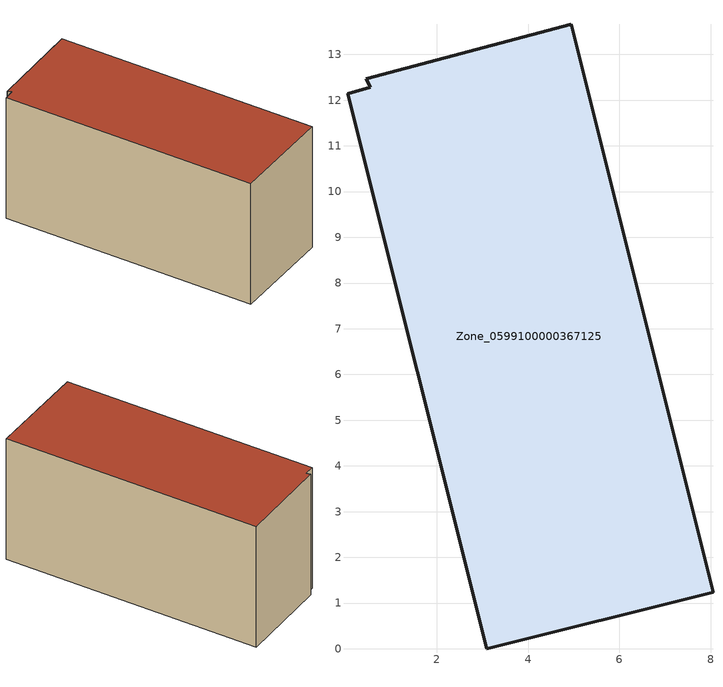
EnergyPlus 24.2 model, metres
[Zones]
Zone_0599100000367125
 floor ground (C_G): 0.46,12.47 4.95,13.66 8.05,1.24 3.1,0 0.05,12.14 0.55,12.28 z0
 wall outside (C_F): 8.05,1.24 4.95,13.66 0.46,12.47 0.55,12.28 0.05,12.14 3.1,0 8.05,1.24 z0:6.4
 roof outside (C_R): 4.95,13.66 0.46,12.47 0.55,12.28 0.05,12.14 3.1,0 8.05,1.24 z6.4
[BUILDING]
Pand.0599100000367125: North Axis=0; Terrain=City; Loads Convergence Tolerance Value=0.04; Temperature Convergence Tolerance Value=0.4; Solar Distribution=FullExterior; Maximum Number of Warmup Days=25; Minimum Number of Warmup Days=1
[Site:Location]
Rotterdam.The.Hague.AP_ZH_NLD Design_Conditions: Latitude=51.96; Longitude=4.45; Time Zone=1; Elevation=-4.5
[SITE:GROUNDTEMPERATURE:BUILDINGSURFACE]
18, 18, 18, 18, 18, 18, 18, 18, 18, 18, 18, 18
[MATERIAL] Thermal Absorptance=0.9; Solar Absorptance=0.7; Visible Absorptance=0.7
Name | Roughness | Thickness | Conductivity | Density | Specific Heat
G.TI.1992-2005 | MediumSmooth | 0.15 | 0.06 | 540 | 1210
F.TI.1992-2005 | Rough | 0.3 | 0.12 | 1920 | 840
R.TI.1992-2005 | MediumRough | 0.2 | 0.08 | 1500 | 1000
[CONSTRUCTION]
C_G: G.TI.1992-2005
C_F: F.TI.1992-2005
C_R: R.TI.1992-2005
[ZONE]
Zone_0599100000367125: Type=1; Multiplier=1; Ceiling Height=Autocalculate; Volume=Autocalculate; Floor Area=autocalculate; Part of Total Floor Area=Yes
[ZONEINFILTRATION:DESIGNFLOWRATE]
Infil_Zone_0599100000367125: Zone or ZoneList or Space or SpaceList=Zone_0599100000367125; Schedule=AlwaysOn; Design Flow Rate Calculation Method=Flow/Area; Flow Rate per Floor Area=0.0015; Constant Term Coefficient=1; Temperature Term Coefficient=0; Velocity Term Coefficient=0; Velocity Squared Term Coefficient=0
[HVACTEMPLATE:ZONE:IDEALLOADSAIRSYSTEM]
Zone_0599100000367125: Maximum Heating Supply Air Temperature=50; Minimum Cooling Supply Air Temperature=13; Maximum Heating Supply Air Humidity Ratio=0.0156; Minimum Cooling Supply Air Humidity Ratio=0.0077; Heating Limit=NoLimit; Cooling Limit=NoLimit; Dehumidification Control Type=ConstantSensibleHeatRatio; Cooling Sensible Heat Ratio=0.7; Dehumidification Setpoint=60; Humidification Control Type=None; Humidification Setpoint=30; Outdoor Air Method=None; Outdoor Air Flow Rate per Person=0.00944; Outdoor Air Flow Rate per Zone Floor Area=0; Outdoor Air Flow Rate per Zone=0; Demand Controlled Ventilation Type=None; Outdoor Air Economizer Type=NoEconomizer; Heat Recovery Type=None; Sensible Heat Recovery Effectiveness=0.7; Latent Heat Recovery Effectiveness=0.65
[ZONECONTROL:THERMOSTAT]
ThermostatControl_Zone_0599100000367125: Zone or ZoneList=Zone_0599100000367125; Control Type Schedule=DualSetpointControlType; Control 1=Thermostat_Zone_0599100000367125; Temperature Difference Between Cutout And Setpoint=0
[THERMOSTATSETPOINT:DUALSETPOINT]
Thermostat_Zone_0599100000367125: Heating Setpoint Temperature Schedule=HeatingSetpoint_Zone_0599100000367125; Cooling Setpoint Temperature Schedule=CoolingSetpoint_Zone_0599100000367125
[SCHEDULE:COMPACT]
HeatingSetpoint_Zone_0599100000367125: Through: 12/31, For: AllDays, Until: 24:00, 21
CoolingSetpoint_Zone_0599100000367125: Through: 12/31, For: AllDays, Until: 24:00, 24
DualSetpointControlType: Through: 12/31, For: AllDays, Until: 24:00, 4
AlwaysOn: Through: 12/31, For: AllDays, Until: 24:00, 1
